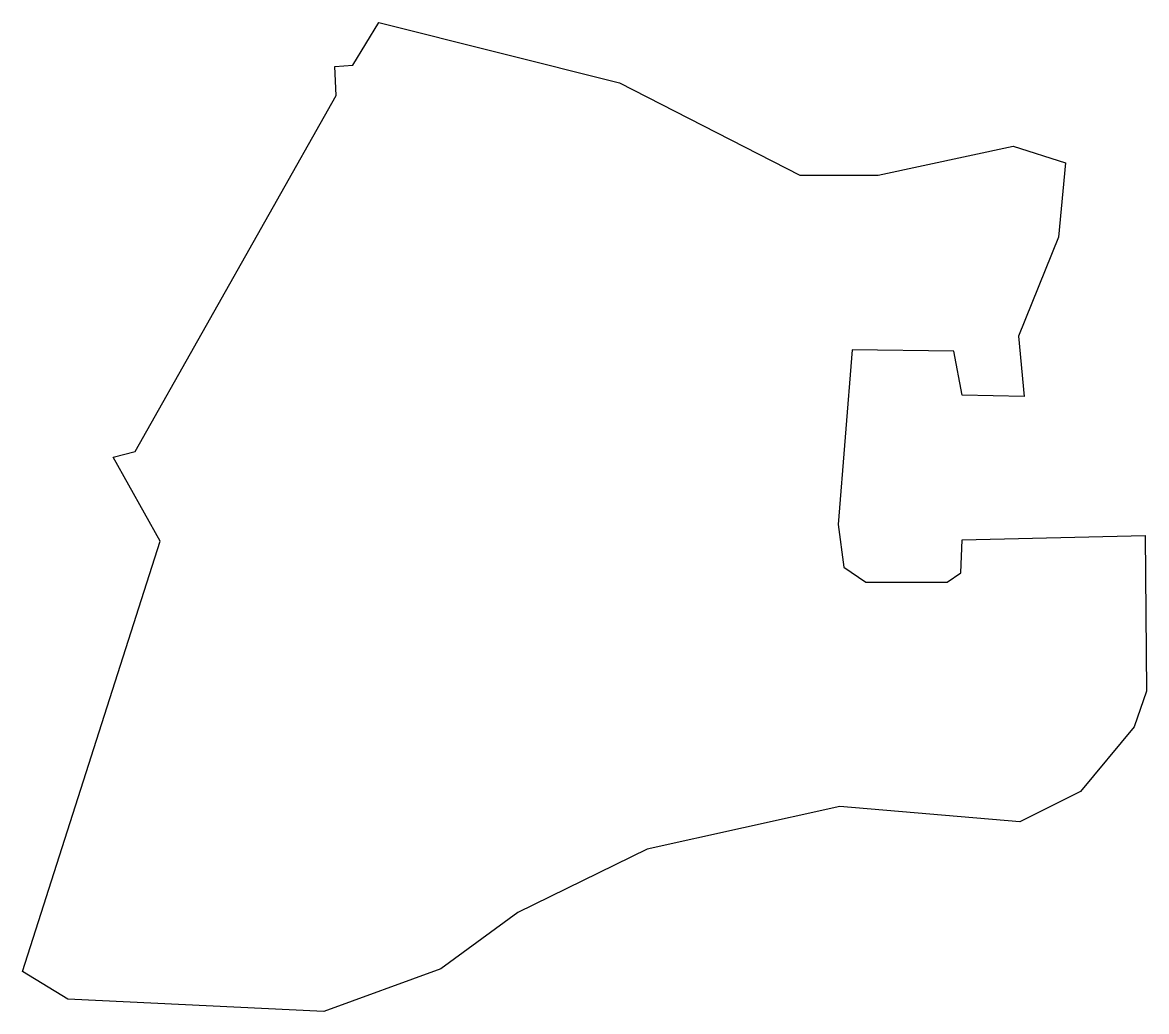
# Model space of a CAD drawing. Extents: x 0 to 368, y 0 to 324.
import ezdxf

# ---------------------------------------------------------------- set-up
doc = ezdxf.new("R2010")
doc.units = 0
doc.layers.add('BODY_OUTLINE', color=7, linetype='Continuous')

msp = doc.modelspace()

# ---------------------------------------------------------------- linework, layer by layer
at = {"layer": 'BODY_OUTLINE'}
for p, q in [((108.06, 309.77), (116.61, 323.73)), ((116.61, 323.73), (195.41, 303.92)), ((102.21, 309.32), (108.06, 309.77)), ((102.66, 299.86), (102.21, 309.32)), ((195.41, 303.92), (254.39, 273.75)), ((36.92, 183.25), (102.66, 299.86)), ((280.05, 273.75), (324.18, 283.2)), ((324.18, 283.2), (341.29, 277.8)), ((341.29, 277.8), (339.03, 253.49)), ((254.39, 273.75), (280.05, 273.75)), ((339.03, 253.49), (325.98, 221.07)), ((325.98, 221.07), (327.78, 201.26)), ((271.5, 216.57), (266.99, 159.39)), ((304.82, 216.12), (271.5, 216.57)), ((307.52, 201.71), (304.82, 216.12)), ((327.78, 201.26), (307.52, 201.71)), ((29.72, 181.45), (36.92, 183.25)), ((45.02, 153.98), (29.72, 181.45)), ((266.99, 159.39), (268.8, 145.43)), ((307.52, 154.43), (367.4, 155.78)), ((367.4, 155.78), (367.85, 104.91)), ((0, 13.06), (45.02, 153.98)), ((307.07, 143.63), (307.52, 154.43)), ((268.8, 145.43), (276, 140.48)), ((302.56, 140.48), (307.07, 143.63)), ((276, 140.48), (302.56, 140.48)), ((367.85, 104.91), (363.8, 93.2)), ((363.8, 93.2), (346.24, 72.04)), ((346.24, 72.04), (326.43, 62.13)), ((267.45, 67.09), (204.41, 53.13)), ((326.43, 62.13), (267.45, 67.09)), ((204.41, 53.13), (162.09, 32.42)), ((162.09, 32.42), (136.87, 13.96)), ((14.86, 4.05), (0, 13.06)), ((136.87, 13.96), (98.6, 0)), ((98.6, 0), (14.86, 4.05))]:
    msp.add_line(p, q, dxfattribs=at)

doc.saveas('drawing.dxf')
